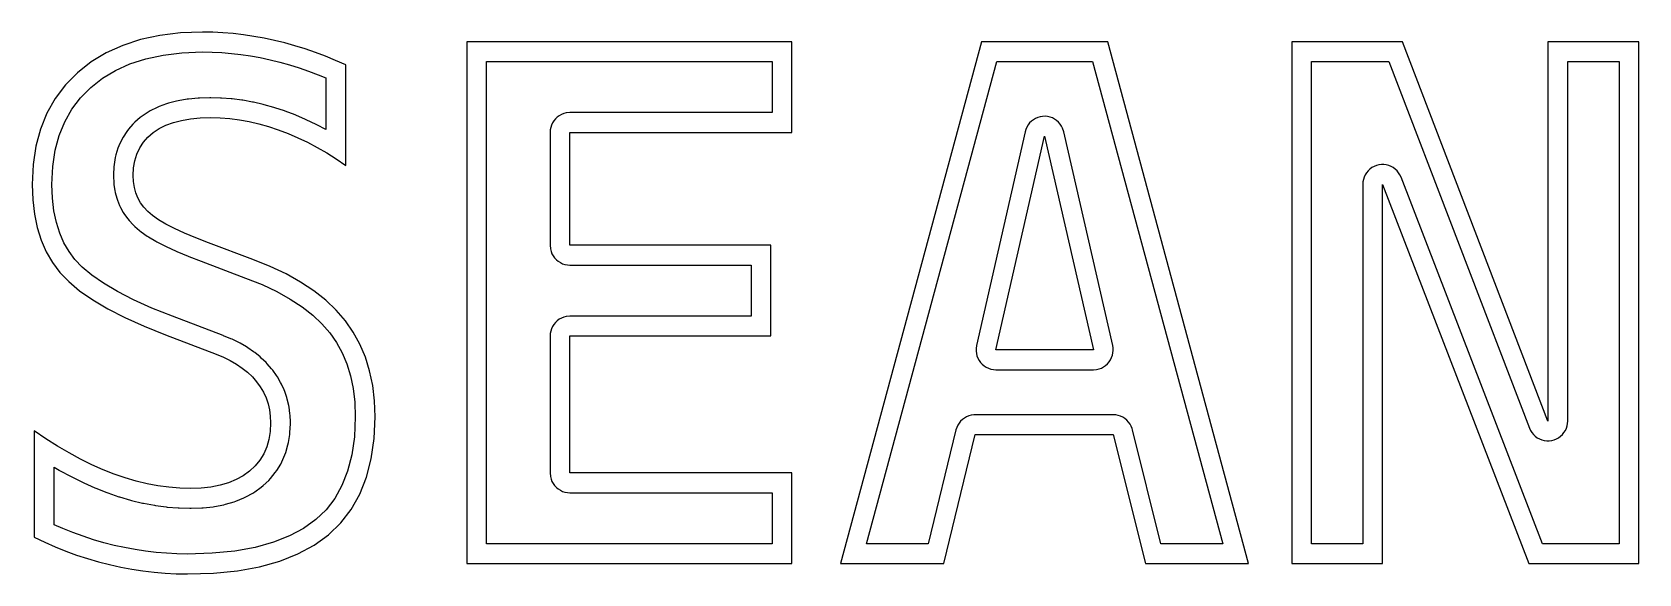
# Model space of a CAD drawing. Header units: metres. Extents: x -20.1 to 20.4, y -6.7 to 7.
import ezdxf

# ---------------------------------------------------------------- set-up
doc = ezdxf.new("R2010")
doc.units = ezdxf.units.M

msp = doc.modelspace()

# ---------------------------------------------------------------- linework, layer by layer
for p, q in [((-16.8744, 6.9012), (-17.3589, 6.79675)), ((-16.355, 6.96387), (-16.8744, 6.9012)), ((-15.8006, 6.98476), (-16.355, 6.96387)), ((-15.5412, 6.98051), (-15.8006, 6.98476)), ((-15.2818, 6.96777), (-15.5412, 6.98051)), ((-15.0223, 6.94653), (-15.2818, 6.96777)), ((-14.7629, 6.91681), (-15.0223, 6.94653)), ((-14.5035, 6.87857), (-14.7629, 6.91681)), ((-17.8085, 6.65051), (-18.2232, 6.46251)), ((-17.3589, 6.79675), (-17.8085, 6.65051)), ((-16.3156, 6.465), (-15.7953, 6.4846)), ((-15.7953, 6.4846), (-15.5576, 6.48071)), ((-14.2441, 6.83185), (-14.5035, 6.87857)), ((-13.9847, 6.77663), (-14.2441, 6.83185)), ((-13.7256, 6.7131), (-13.9847, 6.77663)), ((-13.4672, 6.64143), (-13.7256, 6.7131)), ((-13.2096, 6.56163), (-13.4672, 6.64143)), ((-12.9527, 6.47369), (-13.2096, 6.56163)), ((-0.93602, 6.74348), (-9.13448, 6.74348)), ((-9.13448, 6.74348), (-9.13448, -6.41875)), ((-0.93602, 4.45547), (-0.93602, 6.74348)), ((3.84357, 6.74348), (0.290939, -6.41875)), ((7.02611, 6.74348), (3.84357, 6.74348)), ((10.5787, -6.41875), (7.02611, 6.74348)), ((14.4591, 6.74348), (11.6647, 6.74348)), ((11.6647, 6.74348), (11.6647, -6.41875)), ((18.1264, -2.82178), (14.4591, 6.74348)), ((20.4186, 6.74348), (18.1264, 6.74348)), ((18.1264, 6.74348), (18.1264, -2.82178)), ((20.4186, -6.41875), (20.4186, 6.74348)), ((-18.603, 6.23271), (-18.9479, 5.96114)), ((-18.2232, 6.46251), (-18.603, 6.23271)), ((-17.9897, 6.01939), (-17.6274, 6.18364)), ((-17.6274, 6.18364), (-17.2286, 6.31337)), ((-17.2286, 6.31337), (-16.7916, 6.40756)), ((-16.7916, 6.40756), (-16.3156, 6.465)), ((-15.5576, 6.48071), (-15.3144, 6.46877)), ((-15.3144, 6.46877), (-15.0711, 6.44885)), ((-15.0711, 6.44885), (-14.828, 6.42099)), ((-14.828, 6.42099), (-14.5841, 6.38504)), ((-14.5841, 6.38504), (-14.3405, 6.34119)), ((-14.3405, 6.34119), (-14.0961, 6.28914)), ((-14.0961, 6.28914), (-13.8523, 6.22937)), ((-13.8523, 6.22937), (-13.6079, 6.16158)), ((-13.6079, 6.16158), (-13.3643, 6.08612)), ((-13.3643, 6.08612), (-13.1217, 6.00307)), ((-12.6965, 6.37762), (-12.9527, 6.47369)), ((-12.441, 6.27342), (-12.6965, 6.37762)), ((-12.1862, 6.16109), (-12.441, 6.27342)), ((-12.1862, 3.62349), (-12.1862, 6.16109)), ((-8.63448, -5.91875), (-8.63448, 6.24348)), ((-8.63448, 6.24348), (-1.43602, 6.24348)), ((-1.43602, 6.24348), (-1.43602, 4.95547)), ((0.943787, -5.91875), (4.2265, 6.24348)), ((4.2265, 6.24348), (6.64317, 6.24348)), ((6.64317, 6.24348), (9.92589, -5.91875)), ((12.1647, -5.91875), (12.1647, 6.24348)), ((12.1647, 6.24348), (14.1154, 6.24348)), ((14.1154, 6.24348), (17.6596, -3.00078)), ((18.6264, -2.82178), (18.6264, 6.24348)), ((18.6264, 6.24348), (19.9186, 6.24348)), ((19.9186, 6.24348), (19.9186, -5.91875)), ((-18.9479, 5.96114), (-19.252, 5.65305)), ((-18.614, 5.58769), (-18.3179, 5.8208)), ((-18.3179, 5.8208), (-17.9897, 6.01939)), ((-13.1217, 6.00307), (-12.8784, 5.91187)), ((-12.8784, 5.91187), (-12.6862, 5.83347)), ((-12.6862, 5.83347), (-12.6862, 4.52524)), ((-19.5092, 5.31361), (-19.7197, 4.94284)), ((-19.252, 5.65305), (-19.5092, 5.31361)), ((-19.0907, 5.03807), (-18.8732, 5.32501)), ((-18.8732, 5.32501), (-18.614, 5.58769)), ((-16.1858, 5.29166), (-16.4103, 5.25298)), ((-16.1485, 5.29665), (-16.1858, 5.29166)), ((-15.906, 5.31987), (-16.1485, 5.29665)), ((-15.8732, 5.32193), (-15.906, 5.31987)), ((-15.6127, 5.32967), (-15.8732, 5.32193)), ((-15.5849, 5.32971), (-15.6127, 5.32967)), ((-15.3427, 5.32343), (-15.5849, 5.32971)), ((-15.3169, 5.32208), (-15.3427, 5.32343)), ((-15.0741, 5.30321), (-15.3169, 5.32208)), ((-15.0488, 5.3006), (-15.0741, 5.30321)), ((-14.8052, 5.26915), (-15.0488, 5.3006)), ((-14.7805, 5.26534), (-14.8052, 5.26915)), ((-19.7197, 4.94284), (-19.8834, 4.54074)), ((-19.2689, 4.72417), (-19.0907, 5.03807)), ((-17.319, 4.86809), (-17.3702, 4.82932)), ((-17.1664, 4.9687), (-17.319, 4.86809)), ((-17.1144, 4.99867), (-17.1664, 4.9687)), ((-16.9438, 5.0838), (-17.1144, 4.99867)), ((-16.8938, 5.10545), (-16.9438, 5.0838)), ((-16.7052, 5.17509), (-16.8938, 5.10545)), ((-16.6588, 5.1897), (-16.7052, 5.17509)), ((-16.4523, 5.24388), (-16.6588, 5.1897)), ((-16.4103, 5.25298), (-16.4523, 5.24388)), ((-14.5362, 5.2213), (-14.7805, 5.26534)), ((-14.5124, 5.2164), (-14.5362, 5.2213)), ((-14.2673, 5.15979), (-14.5124, 5.2164)), ((-14.2444, 5.1539), (-14.2673, 5.15979)), ((-13.9986, 5.0847), (-14.2444, 5.1539)), ((-13.9767, 5.07799), (-13.9986, 5.0847)), ((-13.7302, 4.99622), (-13.9767, 5.07799)), ((-13.7097, 4.98891), (-13.7302, 4.99622)), ((-13.4634, 4.8951), (-13.7097, 4.98891)), ((-13.4441, 4.88727), (-13.4634, 4.8951)), ((-13.1988, 4.78195), (-13.4441, 4.88727)), ((-6.80186, 4.87764), (-6.85266, 4.84073)), ((-6.74684, 4.90788), (-6.80186, 4.87764)), ((-6.68846, 4.931), (-6.74684, 4.90788)), ((-6.62764, 4.94662), (-6.68846, 4.931)), ((-6.53395, 4.95547), (-6.62764, 4.94662)), ((-1.43602, 4.95547), (-6.53395, 4.95547)), ((5.44801, 4.86157), (5.38525, 4.85983)), ((5.5105, 4.85544), (5.44801, 4.86157)), ((-19.8834, 4.54074), (-20.0003, 4.10728)), ((-19.4087, 4.38075), (-19.2689, 4.72417)), ((-17.7087, 4.48041), (-17.801, 4.33881)), ((-17.6653, 4.53755), (-17.7087, 4.48041)), ((-17.5525, 4.66585), (-17.6653, 4.53755)), ((-17.5035, 4.71436), (-17.5525, 4.66585)), ((-17.3702, 4.82932), (-17.5035, 4.71436)), ((-17.0437, 4.45067), (-16.8911, 4.55128)), ((-16.8911, 4.55128), (-16.7205, 4.63641)), ((-16.7205, 4.63641), (-16.532, 4.70605)), ((-16.532, 4.70605), (-16.3254, 4.76024)), ((-16.3254, 4.76024), (-16.1009, 4.79892)), ((-16.1009, 4.79892), (-15.8584, 4.82214)), ((-15.8584, 4.82214), (-15.5978, 4.82988)), ((-15.5978, 4.82988), (-15.3557, 4.82359)), ((-15.3557, 4.82359), (-15.1128, 4.80472)), ((-15.1128, 4.80472), (-14.8692, 4.77327)), ((-14.8692, 4.77327), (-14.6249, 4.72923)), ((-14.6249, 4.72923), (-14.3799, 4.67262)), ((-14.3799, 4.67262), (-14.1341, 4.60342)), ((-14.1341, 4.60342), (-13.8877, 4.52165)), ((-13.8877, 4.52165), (-13.6414, 4.42784)), ((-13.1804, 4.77356), (-13.1988, 4.78195)), ((-12.9362, 4.65675), (-13.1804, 4.77356)), ((-12.9186, 4.64789), (-12.9362, 4.65675)), ((-12.6862, 4.52524), (-12.9186, 4.64789)), ((-7.03001, 4.51814), (-7.03395, 4.45547)), ((-7.01825, 4.57982), (-7.03001, 4.51814)), ((-6.99884, 4.63954), (-7.01825, 4.57982)), ((-6.97211, 4.69635), (-6.99884, 4.63954)), ((-6.93846, 4.74937), (-6.97211, 4.69635)), ((-6.89844, 4.79774), (-6.93846, 4.74937)), ((-6.85266, 4.84073), (-6.89844, 4.79774)), ((4.94293, 4.47273), (3.71756, -0.916534)), ((4.96066, 4.53297), (4.94293, 4.47273)), ((4.98581, 4.5905), (4.96066, 4.53297)), ((5.01797, 4.64442), (4.98581, 4.5905)), ((5.05664, 4.69391), (5.01797, 4.64442)), ((5.1012, 4.73814), (5.05664, 4.69391)), ((5.15096, 4.77644), (5.1012, 4.73814)), ((5.20512, 4.80821), (5.15096, 4.77644)), ((5.26283, 4.83293), (5.20512, 4.80821)), ((5.3232, 4.85023), (5.26283, 4.83293)), ((5.38525, 4.85983), (5.3232, 4.85023)), ((5.57173, 4.84151), (5.5105, 4.85544)), ((5.63074, 4.82002), (5.57173, 4.84151)), ((5.68657, 4.79132), (5.63074, 4.82002)), ((5.73837, 4.75583), (5.68657, 4.79132)), ((5.78532, 4.71414), (5.73837, 4.75583)), ((5.82668, 4.66689), (5.78532, 4.71414)), ((5.86179, 4.61482), (5.82668, 4.66689)), ((5.89008, 4.55878), (5.86179, 4.61482)), ((5.91786, 4.47348), (5.89008, 4.55878)), ((7.15195, -0.915787), (5.91786, 4.47348)), ((-20.0003, 4.10728), (-20.0705, 3.6425)), ((-19.5102, 4.00456), (-19.4087, 4.38075)), ((-17.9321, 4.05664), (-17.9834, 3.8884)), ((-17.9075, 4.12108), (-17.9321, 4.05664)), ((-17.8358, 4.276), (-17.9075, 4.12108)), ((-17.801, 4.33881), (-17.8358, 4.276)), ((-17.4539, 3.91089), (-17.3821, 4.06581)), ((-17.3821, 4.06581), (-17.2898, 4.20741)), ((-17.2898, 4.20741), (-17.177, 4.33571)), ((-17.177, 4.33571), (-17.0437, 4.45067)), ((-13.6414, 4.42784), (-13.3961, 4.32253)), ((-13.3961, 4.32253), (-13.152, 4.20572)), ((-13.152, 4.20572), (-12.9089, 4.07741)), ((-12.9089, 4.07741), (-12.667, 3.93759)), ((-7.03395, 4.45547), (-7.03395, 1.61005)), ((-6.53395, 1.61005), (-6.53395, 4.45547)), ((-6.53395, 4.45547), (-0.93602, 4.45547)), ((4.20511, -1.02739), (5.43048, 4.36188)), ((5.43048, 4.36188), (6.66457, -1.02739)), ((-19.5723, 3.59332), (-19.5102, 4.00456)), ((-17.9981, 3.82617), (-18.0289, 3.64462)), ((-17.9834, 3.8884), (-17.9981, 3.82617)), ((-17.5359, 3.5611), (-17.5051, 3.74265)), ((-17.5051, 3.74265), (-17.4539, 3.91089)), ((-12.667, 3.93759), (-12.4261, 3.78629)), ((-12.4261, 3.78629), (-12.1862, 3.62349)), ((-20.0705, 3.6425), (-20.0939, 3.14638)), ((-19.5934, 3.14375), (-19.5723, 3.59332)), ((-18.0352, 3.58737), (-18.0455, 3.39249)), ((-18.0455, 3.39249), (-18.0455, 3.34175)), ((-18.0455, 3.34175), (-18.0381, 3.18941)), ((-18.0289, 3.64462), (-18.0352, 3.58737)), ((-17.5461, 3.36621), (-17.5359, 3.5611)), ((-17.5387, 3.21387), (-17.5461, 3.36621)), ((13.4724, 3.27086), (13.4606, 3.20918)), ((13.4918, 3.33058), (13.4724, 3.27086)), ((13.5185, 3.38739), (13.4918, 3.33058)), ((13.5522, 3.44041), (13.5185, 3.38739)), ((13.5922, 3.48878), (13.5522, 3.44041)), ((13.638, 3.53177), (13.5922, 3.48878)), ((13.6888, 3.56868), (13.638, 3.53177)), ((13.7438, 3.59892), (13.6888, 3.56868)), ((13.8022, 3.62204), (13.7438, 3.59892)), ((13.863, 3.63766), (13.8022, 3.62204)), ((13.9253, 3.64552), (13.863, 3.63766)), ((13.9881, 3.64552), (13.9253, 3.64552)), ((14.0504, 3.63766), (13.9881, 3.64552)), ((14.1112, 3.62204), (14.0504, 3.63766)), ((14.1696, 3.59892), (14.1112, 3.62204)), ((14.2246, 3.56868), (14.1696, 3.59892)), ((14.2754, 3.53177), (14.2246, 3.56868)), ((14.3212, 3.48878), (14.2754, 3.53177)), ((14.3612, 3.44041), (14.3212, 3.48878)), ((14.3949, 3.38739), (14.3612, 3.44041)), ((14.4233, 3.32626), (14.3949, 3.38739)), ((17.9848, -5.91875), (14.4233, 3.32626)), ((-20.0939, 3.14638), (-20.0797, 2.75967)), ((-19.5807, 2.79803), (-19.5934, 3.14375)), ((-18.0381, 3.18941), (-18.0328, 3.13734)), ((-18.0328, 3.13734), (-18.0104, 2.99272)), ((-18.0104, 2.99272), (-17.9987, 2.93768)), ((-17.9987, 2.93768), (-17.9613, 2.80083)), ((-17.5163, 3.06924), (-17.5387, 3.21387)), ((-17.479, 2.93239), (-17.5163, 3.06924)), ((-17.4267, 2.80325), (-17.479, 2.93239)), ((13.4606, 3.20918), (13.4567, 3.14651)), ((13.4567, 3.14651), (13.4567, -5.91875)), ((13.9567, 3.14651), (17.6417, -6.41875)), ((13.9567, -6.41875), (13.9567, 3.14651)), ((-20.0797, 2.75967), (-20.037, 2.39619)), ((-19.543, 2.47658), (-19.5807, 2.79803)), ((-19.4816, 2.18222), (-19.543, 2.47658)), ((-17.9613, 2.80083), (-17.9424, 2.74481)), ((-17.9424, 2.74481), (-17.8902, 2.61568)), ((-17.8902, 2.61568), (-17.8641, 2.56108)), ((-17.8641, 2.56108), (-17.7969, 2.4397)), ((-17.7969, 2.4397), (-17.7648, 2.38902)), ((-17.3595, 2.68187), (-17.4267, 2.80325)), ((-17.2774, 2.56822), (-17.3595, 2.68187)), ((-17.1803, 2.46233), (-17.2774, 2.56822)), ((-17.0595, 2.3588), (-17.1803, 2.46233)), ((-20.037, 2.39619), (-19.966, 2.05594)), ((-19.966, 2.05594), (-19.8665, 1.73891)), ((-19.3974, 1.914), (-19.4816, 2.18222)), ((-17.7648, 2.38902), (-17.6826, 2.27538)), ((-17.6826, 2.27538), (-17.646, 2.23041)), ((-17.646, 2.23041), (-17.549, 2.12451)), ((-17.549, 2.12451), (-17.5057, 2.08267)), ((-17.5057, 2.08267), (-17.3849, 1.97914)), ((-16.9062, 2.2522), (-17.0595, 2.3588)), ((-16.7202, 2.14253), (-16.9062, 2.2522)), ((-16.5017, 2.02982), (-16.7202, 2.14253)), ((-16.2507, 1.91402), (-16.5017, 2.02982)), ((-19.8665, 1.73891), (-19.7386, 1.4451)), ((-19.2914, 1.67064), (-19.3974, 1.914)), ((-19.1641, 1.4502), (-19.2914, 1.67064)), ((-17.3849, 1.97914), (-17.3449, 1.94823)), ((-17.3449, 1.94823), (-17.1915, 1.84163)), ((-17.1915, 1.84163), (-17.1602, 1.82153)), ((-17.1602, 1.82153), (-16.9742, 1.71187)), ((-16.9742, 1.71187), (-16.9495, 1.69818)), ((-16.9495, 1.69818), (-16.731, 1.58546)), ((-15.9671, 1.79515), (-16.2507, 1.91402)), ((-15.6509, 1.67322), (-15.9671, 1.79515)), ((-14.5312, 1.24956), (-15.6509, 1.67322)), ((-19.7386, 1.4451), (-19.5822, 1.17451)), ((-19.0154, 1.25121), (-19.1641, 1.4502)), ((-18.8309, 1.05904), (-19.0154, 1.25121)), ((-16.731, 1.58546), (-16.7112, 1.57579)), ((-16.7112, 1.57579), (-16.4601, 1.45999)), ((-16.4601, 1.45999), (-16.4439, 1.45288)), ((-16.4439, 1.45288), (-16.1603, 1.33401)), ((-16.1603, 1.33401), (-16.147, 1.32864)), ((-16.147, 1.32864), (-15.8308, 1.20671)), ((-14.0949, 1.07556), (-14.5312, 1.24956)), ((-7.03395, 1.61005), (-7.0251, 1.51636)), ((-7.0251, 1.51636), (-7.00948, 1.45554)), ((-7.00948, 1.45554), (-6.98636, 1.39716)), ((-6.98636, 1.39716), (-6.95612, 1.34213)), ((-6.95612, 1.34213), (-6.9192, 1.29134)), ((-6.9192, 1.29134), (-6.87622, 1.24556)), ((-6.87622, 1.24556), (-6.82785, 1.20554)), ((-1.465, 1.61005), (-6.53395, 1.61005)), ((-1.465, -0.677948), (-1.465, 1.61005)), ((-19.5822, 1.17451), (-19.3975, 0.927155)), ((-19.3975, 0.927155), (-19.1726, 0.692978)), ((-18.5925, 0.859863), (-18.8309, 1.05904)), ((-18.2973, 0.654953), (-18.5925, 0.859863)), ((-15.8308, 1.20671), (-14.7123, 0.783478)), ((-13.6928, 0.886093), (-14.0949, 1.07556)), ((-13.3249, 0.681152), (-13.6928, 0.886093)), ((-6.82785, 1.20554), (-6.77483, 1.17189)), ((-6.77483, 1.17189), (-6.71802, 1.14516)), ((-6.71802, 1.14516), (-6.65829, 1.12575)), ((-6.65829, 1.12575), (-6.59662, 1.11398)), ((-6.59662, 1.11398), (-6.53395, 1.11005)), ((-6.53395, 1.11005), (-1.965, 1.11005)), ((-1.965, 1.11005), (-1.965, -0.177948)), ((-19.1726, 0.692978), (-18.8959, 0.461853)), ((-18.8959, 0.461853), (-18.5674, 0.23381)), ((-17.9453, 0.446732), (-18.2973, 0.654953)), ((-17.5377, 0.237427), (-17.9453, 0.446732)), ((-14.7123, 0.783478), (-14.2942, 0.616745)), ((-14.2942, 0.616745), (-13.9214, 0.441071)), ((-13.9214, 0.441071), (-13.5846, 0.253479)), ((-12.9912, 0.460724), (-13.3249, 0.681152)), ((-12.6916, 0.224823), (-12.9912, 0.460724)), ((-18.5674, 0.23381), (-18.1871, 0.008804)), ((-18.1871, 0.008804), (-17.7549, -0.213104)), ((-17.0743, 0.027862), (-17.5377, 0.237427)), ((-16.5532, -0.182053), (-17.0743, 0.027862)), ((-13.5846, 0.253479), (-13.2841, 0.054993)), ((-13.2841, 0.054993), (-13.0189, -0.153854)), ((-12.4263, -0.02655), (-12.6916, 0.224823)), ((-17.7549, -0.213104), (-17.271, -0.431976)), ((-15.2794, -0.665619), (-16.5532, -0.182053)), ((-13.0189, -0.153854), (-12.7881, -0.372559)), ((-12.7881, -0.372559), (-12.5901, -0.601105)), ((-12.1951, -0.293396), (-12.4263, -0.02655)), ((-11.9963, -0.578217), (-12.1951, -0.293396)), ((-6.93846, -0.384048), (-6.97211, -0.437073)), ((-6.89844, -0.335678), (-6.93846, -0.384048)), ((-6.85266, -0.292694), (-6.89844, -0.335678)), ((-6.80186, -0.255783), (-6.85266, -0.292694)), ((-6.74684, -0.22554), (-6.80186, -0.255783)), ((-6.68846, -0.202423), (-6.74684, -0.22554)), ((-6.62764, -0.186798), (-6.68846, -0.202423)), ((-6.53395, -0.177948), (-6.62764, -0.186798)), ((-1.965, -0.177948), (-6.53395, -0.177948)), ((-17.271, -0.431976), (-16.7352, -0.647781)), ((-16.7352, -0.647781), (-15.4569, -1.13307)), ((-15.2652, -0.67128), (-15.2794, -0.665619)), ((-15.0802, -0.748062), (-15.2652, -0.67128)), ((-15.0515, -0.761093), (-15.0802, -0.748062)), ((-14.8795, -0.845596), (-15.0515, -0.761093)), ((-12.5901, -0.601105), (-12.4215, -0.842621)), ((-11.8281, -0.883545), (-11.9963, -0.578217)), ((-7.03001, -0.61528), (-7.03395, -0.677948)), ((-7.03395, -0.677948), (-7.03395, -4.13074)), ((-7.01825, -0.553604), (-7.03001, -0.61528)), ((-6.99884, -0.493881), (-7.01825, -0.553604)), ((-6.97211, -0.437073), (-6.99884, -0.493881)), ((-6.53395, -4.13074), (-6.53395, -0.677948)), ((-6.53395, -0.677948), (-1.465, -0.677948)), ((-15.4569, -1.13307), (-15.272, -1.20985)), ((-15.272, -1.20985), (-15.1, -1.29436)), ((-14.8491, -0.861832), (-14.8795, -0.845596)), ((-14.6901, -0.954071), (-14.8491, -0.861832)), ((-14.6585, -0.973984), (-14.6901, -0.954071)), ((-14.5124, -1.07396), (-14.6585, -0.973984)), ((-14.4804, -1.09784), (-14.5124, -1.07396)), ((-14.3472, -1.20554), (-14.4804, -1.09784)), ((-14.3153, -1.23369), (-14.3472, -1.20554)), ((-12.4215, -0.842621), (-12.2785, -1.10207)), ((-12.2785, -1.10207), (-12.1608, -1.38083)), ((-11.6904, -1.2094), (-11.8281, -0.883545)), ((-11.5834, -1.55576), (-11.6904, -1.2094)), ((3.71756, -0.916534), (3.7061, -0.995987)), ((3.7061, -0.995987), (3.7061, -1.05879)), ((3.7061, -1.05879), (3.71396, -1.12108)), ((3.71396, -1.12108), (3.72958, -1.1819)), ((3.72958, -1.1819), (3.7527, -1.24028)), ((6.66457, -1.02739), (4.20511, -1.02739)), ((7.12447, -1.22357), (7.14543, -1.16438)), ((7.14543, -1.16438), (7.15881, -1.10304)), ((7.16209, -0.977753), (7.15195, -0.915787)), ((7.15881, -1.10304), (7.1644, -1.0405)), ((7.1644, -1.0405), (7.16209, -0.977753)), ((-15.1, -1.29436), (-14.9409, -1.3866)), ((-14.9409, -1.3866), (-14.7948, -1.48657)), ((-14.7948, -1.48657), (-14.6617, -1.59427)), ((-14.6617, -1.59427), (-14.5415, -1.7097)), ((-14.1952, -1.34912), (-14.3153, -1.23369)), ((-14.1644, -1.38141), (-14.1952, -1.34912)), ((-14.0572, -1.50456), (-14.1644, -1.38141)), ((-14.0286, -1.54068), (-14.0572, -1.50456)), ((-13.935, -1.67064), (-14.0286, -1.54068)), ((-12.1608, -1.38083), (-12.0681, -1.68089)), ((-11.5069, -1.92262), (-11.5834, -1.55576)), ((3.7527, -1.24028), (3.78294, -1.2953)), ((3.78294, -1.2953), (3.81985, -1.3461)), ((3.81985, -1.3461), (3.86284, -1.39188)), ((3.86284, -1.39188), (3.91121, -1.4319)), ((3.91121, -1.4319), (3.96423, -1.46555)), ((3.96423, -1.46555), (4.02104, -1.49228)), ((4.02104, -1.49228), (4.08076, -1.51169)), ((4.08076, -1.51169), (4.14244, -1.52345)), ((4.14244, -1.52345), (4.20511, -1.52739)), ((4.20511, -1.52739), (6.66457, -1.52739)), ((6.66457, -1.52739), (6.74535, -1.52081)), ((6.74535, -1.52081), (6.80655, -1.50681)), ((6.80655, -1.50681), (6.86552, -1.48523)), ((6.86552, -1.48523), (6.92133, -1.45644)), ((6.92133, -1.45644), (6.97307, -1.42087)), ((6.97307, -1.42087), (7.01996, -1.3791)), ((7.01996, -1.3791), (7.06123, -1.33179)), ((7.06123, -1.33179), (7.09625, -1.27966)), ((7.09625, -1.27966), (7.12447, -1.22357)), ((-14.5415, -1.7097), (-14.4343, -1.83286)), ((-14.4343, -1.83286), (-14.3408, -1.96281)), ((-14.3408, -1.96281), (-14.2616, -2.09869)), ((-13.9087, -1.71112), (-13.935, -1.67064)), ((-13.8296, -1.847), (-13.9087, -1.71112)), ((-13.8068, -1.89093), (-13.8296, -1.847)), ((-13.742, -2.03275), (-13.8068, -1.89093)), ((-12.0681, -1.68089), (-12.0009, -2.00319)), ((-12.0009, -2.00319), (-11.9599, -2.34888)), ((-11.4611, -2.31), (-11.5069, -1.92262)), ((-14.2616, -2.09869), (-14.1968, -2.24051)), ((-14.1968, -2.24051), (-14.1464, -2.38824)), ((-14.1464, -2.38824), (-14.1104, -2.5419)), ((-13.7236, -2.07912), (-13.742, -2.03275)), ((-13.6732, -2.22685), (-13.7236, -2.07912)), ((-13.6596, -2.27425), (-13.6732, -2.22685)), ((-13.6236, -2.4279), (-13.6596, -2.27425)), ((-13.615, -2.47482), (-13.6236, -2.4279)), ((-11.9599, -2.34888), (-11.9462, -2.71626)), ((-11.4458, -2.7179), (-11.4611, -2.31)), ((-14.1104, -2.5419), (-14.0888, -2.70149)), ((-14.0888, -2.70149), (-14.0816, -2.86702)), ((-13.5934, -2.63441), (-13.615, -2.47482)), ((-13.5893, -2.67981), (-13.5934, -2.63441)), ((-13.5821, -2.84534), (-13.5893, -2.67981)), ((-11.9462, -2.71626), (-11.9682, -3.22044)), ((-11.4698, -3.26662), (-11.4458, -2.7179)), ((3.31636, -2.82779), (3.27693, -2.87665)), ((3.36162, -2.78426), (3.31636, -2.82779)), ((3.41196, -2.74673), (3.36162, -2.78426)), ((3.46661, -2.71582), (3.41196, -2.74673)), ((3.5247, -2.692), (3.46661, -2.71582)), ((3.58533, -2.67564), (3.5247, -2.692)), ((3.64752, -2.66702), (3.58533, -2.67564)), ((3.68497, -2.66562), (3.64752, -2.66702)), ((7.16714, -2.66562), (3.68497, -2.66562)), ((7.22981, -2.66956), (7.16714, -2.66562)), ((7.29149, -2.68132), (7.22981, -2.66956)), ((7.35121, -2.70073), (7.29149, -2.68132)), ((7.40802, -2.72746), (7.35121, -2.70073)), ((7.46104, -2.76111), (7.40802, -2.72746)), ((7.50941, -2.80113), (7.46104, -2.76111)), ((7.5524, -2.84691), (7.50941, -2.80113)), ((18.6225, -2.88445), (18.6264, -2.82178)), ((-19.7451, -3.26857), (-20.041, -3.06578)), ((-20.041, -3.06578), (-20.041, -5.75314)), ((-14.0924, -3.08374), (-14.1248, -3.28629)), ((-14.0816, -2.86702), (-14.0924, -3.08374)), ((-13.6311, -3.36525), (-13.5987, -3.1627)), ((-13.5987, -3.1627), (-13.5931, -3.1086)), ((-13.5931, -3.1086), (-13.5823, -2.89188)), ((-13.5823, -2.89188), (-13.5821, -2.84534)), ((-11.9682, -3.22044), (-12.033, -3.67635)), ((3.1992, -3.04715), (2.49887, -5.91875)), ((2.89159, -6.41875), (3.68497, -3.16562)), ((3.21788, -2.9872), (3.1992, -3.04715)), ((3.24393, -2.93007), (3.21788, -2.9872)), ((3.27693, -2.87665), (3.24393, -2.93007)), ((3.68497, -3.16562), (7.16714, -3.16562)), ((7.16714, -3.16562), (7.97809, -6.41875)), ((7.58931, -2.89771), (7.5524, -2.84691)), ((7.61955, -2.95273), (7.58931, -2.89771)), ((7.64267, -3.01111), (7.61955, -2.95273)), ((7.6523, -3.04468), (7.64267, -3.01111)), ((8.36874, -5.91875), (7.6523, -3.04468)), ((17.6596, -3.00078), (17.6883, -3.06265)), ((17.6883, -3.06265), (17.7219, -3.11568)), ((17.7219, -3.11568), (17.7619, -3.16405)), ((17.7619, -3.16405), (17.8077, -3.20703)), ((17.8077, -3.20703), (17.8585, -3.24394)), ((18.3943, -3.24394), (18.4451, -3.20703)), ((18.4451, -3.20703), (18.4909, -3.16405)), ((18.4909, -3.16405), (18.5309, -3.11568)), ((18.5309, -3.11568), (18.5646, -3.06265)), ((18.5646, -3.06265), (18.5913, -3.00584)), ((18.5913, -3.00584), (18.6107, -2.94612)), ((18.6107, -2.94612), (18.6225, -2.88445)), ((-19.452, -3.45598), (-19.7451, -3.26857)), ((-19.1615, -3.62801), (-19.452, -3.45598)), ((-18.8737, -3.78464), (-19.1615, -3.62801)), ((-14.1788, -3.47464), (-14.2544, -3.64879)), ((-14.1248, -3.28629), (-14.1788, -3.47464)), ((-13.7201, -3.67366), (-13.6982, -3.61237)), ((-13.6982, -3.61237), (-13.6442, -3.42401)), ((-13.6442, -3.42401), (-13.6311, -3.36525)), ((-11.5418, -3.77414), (-11.4698, -3.26662)), ((17.8585, -3.24394), (17.9135, -3.27419)), ((17.9135, -3.27419), (17.9719, -3.2973)), ((17.9719, -3.2973), (18.0327, -3.31293)), ((18.0327, -3.31293), (18.095, -3.32079)), ((18.095, -3.32079), (18.1578, -3.32079)), ((18.1578, -3.32079), (18.2201, -3.31293)), ((18.2201, -3.31293), (18.2809, -3.2973)), ((18.2809, -3.2973), (18.3393, -3.27419)), ((18.3393, -3.27419), (18.3943, -3.24394)), ((-19.541, -5.43712), (-19.541, -3.98436)), ((-19.541, -3.98436), (-19.4163, -4.05821)), ((-18.5887, -3.92587), (-18.8737, -3.78464)), ((-18.3063, -4.05173), (-18.5887, -3.92587)), ((-14.4703, -3.95456), (-14.6106, -4.08615)), ((-14.3515, -3.80878), (-14.4703, -3.95456)), ((-14.2544, -3.64879), (-14.3515, -3.80878)), ((-13.9242, -4.06833), (-13.827, -3.90834)), ((-13.827, -3.90834), (-13.7957, -3.84781)), ((-13.7957, -3.84781), (-13.7201, -3.67366)), ((-12.033, -3.67635), (-12.1384, -4.0856)), ((-11.6619, -4.24045), (-11.5418, -3.77414)), ((-19.4163, -4.05821), (-19.4005, -4.06717)), ((-19.4005, -4.06717), (-19.1127, -4.2238)), ((-19.1127, -4.2238), (-19.0957, -4.23267)), ((-19.0957, -4.23267), (-18.8106, -4.3739)), ((-18.8106, -4.3739), (-18.7922, -4.38257)), ((-18.7922, -4.38257), (-18.5098, -4.50842)), ((-18.0266, -4.1622), (-18.3063, -4.05173)), ((-17.7488, -4.2576), (-18.0266, -4.1622)), ((-17.4718, -4.33832), (-17.7488, -4.2576)), ((-17.1957, -4.40437), (-17.4718, -4.33832)), ((-16.9205, -4.45573), (-17.1957, -4.40437)), ((-16.6463, -4.49243), (-16.9205, -4.45573)), ((-15.3561, -4.44177), (-15.5866, -4.48622)), ((-15.1433, -4.37953), (-15.3561, -4.44177)), ((-14.9481, -4.29951), (-15.1433, -4.37953)), ((-14.7705, -4.20172), (-14.9481, -4.29951)), ((-14.6106, -4.08615), (-14.7705, -4.20172)), ((-14.3177, -4.49141), (-14.2686, -4.45088)), ((-14.2686, -4.45088), (-14.1283, -4.31929)), ((-14.1283, -4.31929), (-14.0826, -4.27032)), ((-14.0826, -4.27032), (-13.9639, -4.12454)), ((-13.9639, -4.12454), (-13.9242, -4.06833)), ((-12.2825, -4.44992), (-12.4642, -4.77266)), ((-12.1384, -4.0856), (-12.2825, -4.44992)), ((-11.8301, -4.66554), (-11.6619, -4.24045)), ((-7.03395, -4.13074), (-7.0251, -4.22443)), ((-7.0251, -4.22443), (-7.00948, -4.28525)), ((-7.00948, -4.28525), (-6.98636, -4.34363)), ((-6.98636, -4.34363), (-6.95612, -4.39865)), ((-6.95612, -4.39865), (-6.9192, -4.44945)), ((-6.9192, -4.44945), (-6.87622, -4.49522)), ((-0.93602, -4.13074), (-6.53395, -4.13074)), ((-0.93602, -6.41875), (-0.93602, -4.13074)), ((-18.5098, -4.50842), (-18.49, -4.51675)), ((-18.49, -4.51675), (-18.2103, -4.62723)), ((-18.2103, -4.62723), (-18.189, -4.6351)), ((-18.189, -4.6351), (-17.9111, -4.7305)), ((-17.9111, -4.7305), (-17.8887, -4.73763)), ((-17.8887, -4.73763), (-17.6117, -4.81834)), ((-17.6117, -4.81834), (-17.5882, -4.8246)), ((-17.5882, -4.8246), (-17.3121, -4.89066)), ((-16.3729, -4.51445), (-16.6463, -4.49243)), ((-16.1004, -4.52179), (-16.3729, -4.51445)), ((-15.8347, -4.51289), (-16.1004, -4.52179)), ((-15.5866, -4.48622), (-15.8347, -4.51289)), ((-15.2158, -4.92168), (-15.0029, -4.85944)), ((-15.0029, -4.85944), (-14.9536, -4.84216)), ((-14.9536, -4.84216), (-14.7584, -4.76215)), ((-14.7584, -4.76215), (-14.7069, -4.73747)), ((-14.7069, -4.73747), (-14.5293, -4.63968)), ((-14.5293, -4.63968), (-14.4777, -4.60698)), ((-14.4777, -4.60698), (-14.3177, -4.49141)), ((-12.4642, -4.77266), (-12.6841, -5.05794)), ((-12.0462, -5.04944), (-11.8301, -4.66554)), ((-6.87622, -4.49522), (-6.82785, -4.53525)), ((-6.82785, -4.53525), (-6.77483, -4.56889)), ((-6.77483, -4.56889), (-6.71802, -4.59563)), ((-6.71802, -4.59563), (-6.65829, -4.61504)), ((-6.65829, -4.61504), (-6.59662, -4.6268)), ((-6.59662, -4.6268), (-6.53395, -4.63074)), ((-6.53395, -4.63074), (-1.43602, -4.63074)), ((-1.43602, -4.63074), (-1.43602, -5.91875)), ((-17.3121, -4.89066), (-17.2875, -4.89589)), ((-17.2875, -4.89589), (-17.0123, -4.94725)), ((-17.0123, -4.94725), (-16.9869, -4.95132)), ((-16.9869, -4.95132), (-16.7126, -4.98802)), ((-16.7126, -4.98802), (-16.6864, -4.99081)), ((-16.6864, -4.99081), (-16.413, -5.01283)), ((-16.413, -5.01283), (-16.3864, -5.01427)), ((-16.3864, -5.01427), (-16.1139, -5.02161)), ((-16.1139, -5.02161), (-16.0837, -5.02151)), ((-16.0837, -5.02151), (-15.8179, -5.01262)), ((-15.8179, -5.01262), (-15.7812, -5.01003)), ((-15.7812, -5.01003), (-15.5331, -4.98335)), ((-15.5331, -4.98335), (-15.4919, -4.97717)), ((-15.4919, -4.97717), (-15.2614, -4.93272)), ((-15.2614, -4.93272), (-15.2158, -4.92168)), ((-12.6841, -5.05794), (-12.9443, -5.30916)), ((-12.3104, -5.39212), (-12.0462, -5.04944)), ((-19.3178, -5.53522), (-19.541, -5.43712)), ((-19.0644, -5.63689), (-19.3178, -5.53522)), ((-18.8086, -5.72986), (-19.0644, -5.63689)), ((-13.2496, -5.5298), (-13.6042, -5.7207)), ((-12.9443, -5.30916), (-13.2496, -5.5298)), ((-12.6227, -5.6936), (-12.3104, -5.39212)), ((-20.041, -5.75314), (-19.7777, -5.87924)), ((-19.7777, -5.87924), (-19.5117, -5.99617)), ((-19.5117, -5.99617), (-19.243, -6.10396)), ((-18.5502, -5.81419), (-18.8086, -5.72986)), ((-18.2896, -5.88985), (-18.5502, -5.81419)), ((-18.0257, -5.95705), (-18.2896, -5.88985)), ((-17.7609, -6.01537), (-18.0257, -5.95705)), ((-17.4964, -6.0647), (-17.7609, -6.01537)), ((-17.232, -6.10506), (-17.4964, -6.0647)), ((-14.4716, -6.00804), (-14.9869, -6.1008)), ((-14.0111, -5.88077), (-14.4716, -6.00804)), ((-13.6042, -5.7207), (-14.0111, -5.88077)), ((-13.3934, -6.17509), (-12.9835, -5.95441)), ((-12.9835, -5.95441), (-12.6227, -5.6936)), ((-1.43602, -5.91875), (-8.63448, -5.91875)), ((2.49887, -5.91875), (0.943787, -5.91875)), ((9.92589, -5.91875), (8.36874, -5.91875)), ((13.4567, -5.91875), (12.1647, -5.91875)), ((19.9186, -5.91875), (17.9848, -5.91875)), ((-19.243, -6.10396), (-18.9716, -6.20259)), ((-18.9716, -6.20259), (-18.6976, -6.29207)), ((-18.6976, -6.29207), (-18.4208, -6.37241)), ((-18.4208, -6.37241), (-18.1413, -6.44357)), ((-18.1413, -6.44357), (-17.8605, -6.50542)), ((-16.9685, -6.13637), (-17.232, -6.10506)), ((-16.7057, -6.15869), (-16.9685, -6.13637)), ((-16.4421, -6.17213), (-16.7057, -6.15869)), ((-16.1833, -6.17653), (-16.4421, -6.17213)), ((-15.5566, -6.15735), (-16.1833, -6.17653)), ((-14.9869, -6.1008), (-15.5566, -6.15735)), ((-14.3606, -6.49609), (-13.8524, -6.35567)), ((-13.8524, -6.35567), (-13.3934, -6.17509)), ((-9.13448, -6.41875), (-0.93602, -6.41875)), ((0.290939, -6.41875), (2.89159, -6.41875)), ((7.97809, -6.41875), (10.5787, -6.41875)), ((11.6647, -6.41875), (13.9567, -6.41875)), ((17.6417, -6.41875), (20.4186, -6.41875)), ((-17.8605, -6.50542), (-17.5799, -6.55774)), ((-17.5799, -6.55774), (-17.2995, -6.60056)), ((-17.2995, -6.60056), (-17.0193, -6.63385)), ((-17.0193, -6.63385), (-16.7392, -6.65764)), ((-16.7392, -6.65764), (-16.4594, -6.67191)), ((-16.4594, -6.67191), (-16.1797, -6.67667)), ((-16.1797, -6.67667), (-15.5242, -6.6566)), ((-15.5242, -6.6566), (-14.9178, -6.59641)), ((-14.9178, -6.59641), (-14.3606, -6.49609))]:
    msp.add_line(p, q)

doc.saveas('drawing.dxf')
